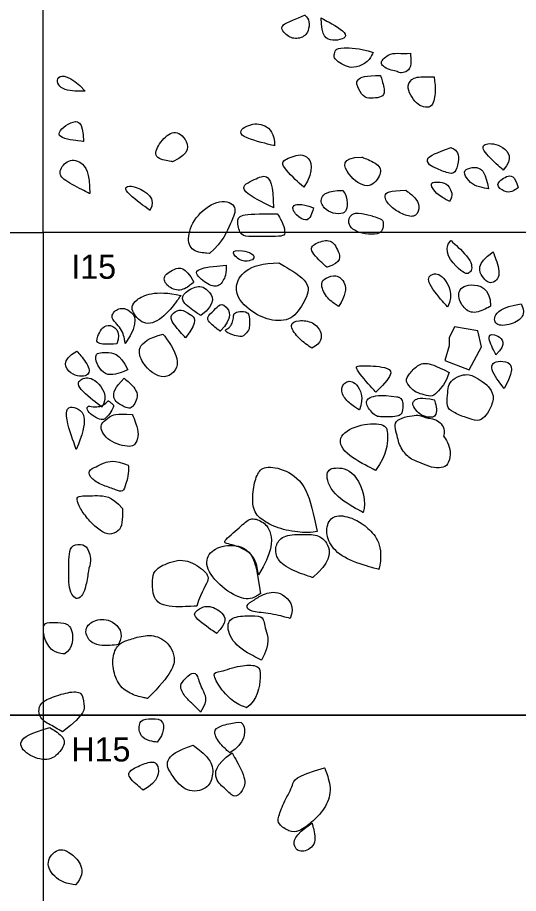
# Model space of a CAD drawing. Extents: x -0.1 to 21.1, y -1.4 to 23.5.
# Drawn here: x 11.947 to 12.985, y 9.631 to 11.446 of the extents above; entities that cross this region are included whole.
import ezdxf

# ---------------------------------------------------------------- set-up
doc = ezdxf.new("R2010")
doc.units = 0
for name, color, linetype in [('Brick', 7, 'Continuous'), ('House 20 Boundary', 7, 'Continuous'), ('Limestone Cobbles', 7, 'Continuous'), ('Quadrat IDs', 7, 'Continuous'), ('Quadrat Outlines', 7, 'Continuous')]:
    doc.layers.add(name, color=color, linetype=linetype)

msp = doc.modelspace()

# ---------------------------------------------------------------- linework, layer by layer
at = {"layer": 'Brick'}
msp.add_lwpolyline([(12.9082, 10.7634), (12.9004, 10.7962), (12.8522, 10.8045), (12.8416, 10.7821), (12.8412, 10.7652), (12.8322, 10.7349), (12.8828, 10.7156)], close=True, dxfattribs=at)
at = {"layer": 'House 20 Boundary'}
msp.add_lwpolyline([(20.1575, 15.9932), (7.7219, 16.0137), (7.7219, 10), (20.1575, 10), (20.1575, 15.9932)], dxfattribs=at)
at = {"layer": 'Limestone Cobbles'}
for points in [[(12.5412, 11.4502), (12.5042, 11.4359), (12.4906, 11.4264), (12.4983, 11.415), (12.509, 11.4053), (12.5192, 11.4021), (12.5317, 11.4021), (12.5426, 11.4078), (12.5493, 11.4169), (12.5533, 11.4377), (12.5422, 11.451), (12.5412, 11.4502), (12.5412, 11.4502), (12.5412, 11.4502)], [(12.5763, 11.4446), (12.5763, 11.4059), (12.5971, 11.3931), (12.6456, 11.4069), (12.5763, 11.4446), (12.5763, 11.4446), (12.5763, 11.4446)], [(12.6838, 11.3734), (12.6544, 11.3829), (12.616, 11.3829), (12.6049, 11.3802), (12.6029, 11.3667), (12.6029, 11.3608), (12.6138, 11.3519), (12.6302, 11.343), (12.6474, 11.3408), (12.6739, 11.3531), (12.6838, 11.3734), (12.6838, 11.3734), (12.6838, 11.3734)], [(12.761, 11.3718), (12.7523, 11.3699), (12.7329, 11.3728), (12.7151, 11.3693), (12.703, 11.3582), (12.6997, 11.3527), (12.7034, 11.3443), (12.7171, 11.337), (12.7323, 11.3349), (12.7392, 11.3301), (12.7519, 11.3321), (12.763, 11.3416), (12.761, 11.3718), (12.761, 11.3718), (12.761, 11.3718)], [(12.0872, 11.2933), (12.0545, 11.327), (12.0218, 11.327), (12.0347, 11.2923), (12.0872, 11.2933), (12.0872, 11.2933), (12.0872, 11.2933)], [(12.6989, 11.3256), (12.6686, 11.3256), (12.6451, 11.3186), (12.6534, 11.2963), (12.6654, 11.2781), (12.6836, 11.2781), (12.7022, 11.2805), (12.7099, 11.2903), (12.6989, 11.3256), (12.6989, 11.3256), (12.6989, 11.3256)], [(12.8098, 11.323), (12.7851, 11.323), (12.7665, 11.323), (12.7531, 11.3044), (12.7608, 11.2842), (12.7732, 11.2674), (12.7881, 11.2591), (12.8037, 11.2591), (12.8098, 11.2723), (12.8124, 11.2882), (12.8124, 11.3052), (12.8098, 11.323), (12.8098, 11.323), (12.8098, 11.323)], [(12.0832, 11.1887), (12.0832, 11.2333), (12.0575, 11.2333), (12.0158, 11.1966), (12.0832, 11.1887), (12.0832, 11.1887), (12.0832, 11.1887)], [(12.4795, 11.1798), (12.4795, 11.2055), (12.4597, 11.2263), (12.426, 11.2263), (12.3924, 11.2016), (12.4795, 11.1798), (12.4795, 11.1798), (12.4795, 11.1798)], [(12.2682, 11.1469), (12.3069, 11.1638), (12.296, 11.1994), (12.2672, 11.2143), (12.2385, 11.1836), (12.2266, 11.1539), (12.2682, 11.1469), (12.2682, 11.1469), (12.2682, 11.1469)], [(12.9534, 11.1296), (12.9752, 11.1535), (12.9534, 11.1825), (12.9121, 11.1872), (12.908, 11.1698), (12.9534, 11.1296), (12.9534, 11.1296), (12.9534, 11.1296)], [(12.54, 11.0941), (12.5638, 11.1298), (12.5479, 11.1694), (12.5093, 11.1546), (12.4845, 11.1447), (12.54, 11.0941), (12.54, 11.0941), (12.54, 11.0941)], [(12.8451, 11.1762), (12.8124, 11.1645), (12.7914, 11.1548), (12.7997, 11.139), (12.8145, 11.1331), (12.8449, 11.1201), (12.8562, 11.1253), (12.8621, 11.1541), (12.8583, 11.1697), (12.8451, 11.1762), (12.8451, 11.1762), (12.8451, 11.1762)], [(12.0965, 11.0808), (12.0965, 11.1244), (12.0787, 11.1512), (12.048, 11.1512), (12.0291, 11.1234), (12.045, 11.1066), (12.0965, 11.0808), (12.0965, 11.0808), (12.0965, 11.0808)], [(12.6606, 11.1563), (12.615, 11.1563), (12.6299, 11.1166), (12.6745, 11.0869), (12.7002, 11.1186), (12.7002, 11.1404), (12.6606, 11.1563), (12.6606, 11.1563), (12.6606, 11.1563)], [(12.9229, 11.0908), (12.9163, 11.1235), (12.9038, 11.1367), (12.8834, 11.1344), (12.8685, 11.1278), (12.8811, 11.1059), (12.8974, 11.0953), (12.9229, 11.0908), (12.9229, 11.0908), (12.9229, 11.0908)], [(12.4771, 11.0515), (12.4771, 11.1001), (12.4623, 11.1229), (12.4415, 11.111), (12.3959, 11.0921), (12.4771, 11.0515), (12.4771, 11.0515), (12.4771, 11.0515)], [(12.9841, 11.0931), (12.9779, 11.1194), (12.9602, 11.1194), (12.9343, 11.0985), (12.9568, 11.0835), (12.9715, 11.0835), (12.9841, 11.0931), (12.9841, 11.0931), (12.9841, 11.0931)], [(12.2211, 11.0461), (12.2369, 11.0699), (12.1874, 11.1026), (12.1567, 11.0927), (12.2211, 11.0461), (12.2211, 11.0461), (12.2211, 11.0461)], [(12.842, 11.0645), (12.8507, 11.0772), (12.8405, 11.098), (12.8279, 11.1049), (12.8088, 11.1049), (12.801, 11.1014), (12.8131, 11.0802), (12.842, 11.0645), (12.842, 11.0645), (12.842, 11.0645)], [(12.6211, 11.0873), (12.589, 11.0873), (12.571, 11.0718), (12.5809, 11.0494), (12.6003, 11.0385), (12.6234, 11.0385), (12.6301, 11.0489), (12.6301, 11.0743), (12.6211, 11.0873), (12.6211, 11.0873), (12.6211, 11.0873)], [(12.7516, 11.0877), (12.7174, 11.0877), (12.7017, 11.0782), (12.7197, 11.0521), (12.7444, 11.0378), (12.7698, 11.0297), (12.7814, 11.0485), (12.7754, 11.0699), (12.7516, 11.0877), (12.7516, 11.0877), (12.7516, 11.0877)], [(12.3449, 10.9567), (12.3727, 10.9815), (12.3885, 11.0221), (12.4054, 11.0548), (12.3677, 11.0726), (12.3162, 11.0379), (12.2964, 10.9894), (12.3073, 10.9597), (12.3449, 10.9567), (12.3449, 10.9567), (12.3449, 10.9567)], [(12.5599, 11.0515), (12.5327, 11.0616), (12.5109, 11.0565), (12.5237, 11.0358), (12.5454, 11.0219), (12.5555, 11.0339), (12.5599, 11.0515), (12.5599, 11.0515), (12.5599, 11.0515)], [(12.4853, 11.0388), (12.4449, 11.0388), (12.4047, 11.0388), (12.4015, 11.0226), (12.4084, 10.9921), (12.4301, 10.9921), (12.4668, 10.9921), (12.4966, 10.9921), (12.5019, 10.997), (12.4982, 11.0173), (12.4853, 11.0388), (12.4853, 11.0388), (12.4853, 11.0388)], [(12.6818, 11.0344), (12.647, 11.0448), (12.6327, 11.0337), (12.6327, 11.0154), (12.6435, 11.0043), (12.6666, 10.9963), (12.6952, 10.9963), (12.7033, 11.0046), (12.7061, 11.021), (12.7008, 11.0291), (12.6818, 11.0344), (12.6818, 11.0344), (12.6818, 11.0344)], [(12.5881, 10.9281), (12.6192, 10.9381), (12.6125, 10.9622), (12.5967, 10.9884), (12.5666, 10.9791), (12.5464, 10.9662), (12.5881, 10.9281), (12.5881, 10.9281), (12.5881, 10.9281)], [(12.8449, 10.9836), (12.825, 10.9631), (12.8687, 10.9134), (12.8853, 10.9134), (12.8932, 10.9393), (12.8449, 10.9836), (12.8449, 10.9836), (12.8449, 10.9836)], [(12.434, 10.9439), (12.4436, 10.9544), (12.4072, 10.9664), (12.387, 10.9604), (12.4118, 10.9369), (12.434, 10.9439), (12.434, 10.9439), (12.434, 10.9439)], [(12.9322, 10.9603), (12.8959, 10.9352), (12.9111, 10.9027), (12.9289, 10.8915), (12.9514, 10.91), (12.9322, 10.9603), (12.9322, 10.9603), (12.9322, 10.9603)], [(12.3122, 10.8976), (12.2943, 10.9307), (12.2695, 10.9257), (12.2447, 10.9072), (12.2589, 10.886), (12.2867, 10.8764), (12.3122, 10.8976), (12.3122, 10.8976), (12.3122, 10.8976)], [(12.3791, 10.9327), (12.3212, 10.9277), (12.3102, 10.9161), (12.343, 10.89), (12.3655, 10.8857), (12.3801, 10.9128), (12.3791, 10.9327), (12.3791, 10.9327), (12.3791, 10.9327)], [(12.4882, 10.9372), (12.4228, 10.9372), (12.3832, 10.8827), (12.4278, 10.8372), (12.4684, 10.8164), (12.5169, 10.8164), (12.5417, 10.858), (12.5595, 10.8956), (12.4882, 10.9372), (12.4882, 10.9372), (12.4882, 10.9372)], [(12.6119, 10.8472), (12.6278, 10.8701), (12.6278, 10.8985), (12.6069, 10.9141), (12.5845, 10.9058), (12.5735, 10.8972), (12.5841, 10.8654), (12.6119, 10.8472), (12.6119, 10.8472), (12.6119, 10.8472)], [(12.838, 10.8457), (12.8513, 10.8722), (12.8288, 10.9158), (12.8029, 10.9158), (12.7924, 10.898), (12.838, 10.8457), (12.838, 10.8457), (12.838, 10.8457)], [(12.3264, 10.8282), (12.3615, 10.8537), (12.34, 10.8874), (12.3158, 10.891), (12.2869, 10.8711), (12.2869, 10.8553), (12.3264, 10.8282), (12.3264, 10.8282), (12.3264, 10.8282)], [(12.9271, 10.8475), (12.9271, 10.8866), (12.8788, 10.8978), (12.8556, 10.8767), (12.8682, 10.8449), (12.8914, 10.829), (12.9271, 10.8475), (12.9271, 10.8475), (12.9271, 10.8475)], [(12.2852, 10.8694), (12.2317, 10.8822), (12.1822, 10.8585), (12.1822, 10.8357), (12.2109, 10.804), (12.2505, 10.8228), (12.2852, 10.8694), (12.2852, 10.8694), (12.2852, 10.8694)], [(12.3664, 10.7957), (12.3949, 10.8238), (12.3763, 10.8539), (12.3634, 10.8506), (12.3512, 10.8347), (12.3327, 10.8221), (12.3664, 10.7957), (12.3664, 10.7957), (12.3664, 10.7957)], [(12.9906, 10.8527), (12.9488, 10.8451), (12.9303, 10.8254), (12.9401, 10.8034), (12.9813, 10.8121), (12.9993, 10.8312), (12.9906, 10.8527), (12.9906, 10.8527), (12.9906, 10.8527)], [(12.1701, 10.77), (12.2018, 10.8166), (12.1761, 10.8443), (12.1533, 10.8443), (12.1354, 10.8235), (12.1642, 10.8027), (12.1701, 10.77), (12.1701, 10.77), (12.1701, 10.77)], [(12.295, 10.7822), (12.3238, 10.8192), (12.3019, 10.8311), (12.2864, 10.843), (12.2679, 10.8338), (12.2602, 10.8199), (12.295, 10.7822), (12.295, 10.7822), (12.295, 10.7822)], [(12.4271, 10.8013), (12.4289, 10.8254), (12.4242, 10.837), (12.4068, 10.837), (12.3942, 10.833), (12.3949, 10.8267), (12.3928, 10.8142), (12.3883, 10.8061), (12.3836, 10.8013), (12.3743, 10.7974), (12.3851, 10.7906), (12.4, 10.7858), (12.4155, 10.7827), (12.4271, 10.8013), (12.4271, 10.8013), (12.4271, 10.8013)], [(12.5564, 10.7606), (12.5779, 10.7722), (12.5779, 10.794), (12.5604, 10.8158), (12.5286, 10.8195), (12.5081, 10.8109), (12.526, 10.7824), (12.5564, 10.7606), (12.5564, 10.7606), (12.5564, 10.7606)], [(12.1526, 10.7694), (12.1635, 10.7962), (12.1298, 10.82), (12.11, 10.7813), (12.11, 10.7674), (12.1526, 10.7694), (12.1526, 10.7694), (12.1526, 10.7694)], [(12.2487, 10.7897), (12.1892, 10.7748), (12.2011, 10.7253), (12.2526, 10.6886), (12.2913, 10.7292), (12.2487, 10.7897), (12.2487, 10.7897), (12.2487, 10.7897)], [(12.9382, 10.7468), (12.9622, 10.77), (12.9403, 10.7905), (12.9165, 10.7905), (12.9382, 10.7468), (12.9382, 10.7468), (12.9382, 10.7468)], [(12.0696, 10.7544), (12.035, 10.7356), (12.0558, 10.7009), (12.0964, 10.7009), (12.0964, 10.7237), (12.0696, 10.7544), (12.0696, 10.7544), (12.0696, 10.7544)], [(12.1754, 10.7159), (12.1585, 10.7516), (12.1278, 10.7516), (12.1001, 10.7516), (12.1248, 10.6951), (12.1754, 10.7159), (12.1754, 10.7159), (12.1754, 10.7159)], [(12.8411, 10.7105), (12.8121, 10.7248), (12.7907, 10.7331), (12.7707, 10.7218), (12.7541, 10.7013), (12.7511, 10.6917), (12.7601, 10.6799), (12.7721, 10.6684), (12.7898, 10.6638), (12.8068, 10.6587), (12.8188, 10.6716), (12.8335, 10.6889), (12.8411, 10.7105), (12.8411, 10.7105), (12.8411, 10.7105)], [(12.9551, 10.677), (12.9836, 10.7253), (12.9492, 10.7385), (12.9181, 10.7259), (12.9551, 10.677), (12.9551, 10.677), (12.9551, 10.677)], [(12.689, 10.6697), (12.7327, 10.7094), (12.7115, 10.7239), (12.6559, 10.7239), (12.6407, 10.7239), (12.689, 10.6697), (12.689, 10.6697), (12.689, 10.6697)], [(12.1213, 10.6386), (12.1362, 10.6604), (12.1084, 10.7001), (12.0817, 10.7001), (12.0628, 10.6842), (12.1213, 10.6386), (12.1213, 10.6386), (12.1213, 10.6386)], [(12.1676, 10.6982), (12.1299, 10.6616), (12.1715, 10.6348), (12.1854, 10.6348), (12.2023, 10.6695), (12.1676, 10.6982), (12.1676, 10.6982), (12.1676, 10.6982)], [(12.6554, 10.6325), (12.6653, 10.6583), (12.6494, 10.6934), (12.6243, 10.6934), (12.6144, 10.6715), (12.6302, 10.6484), (12.6554, 10.6325), (12.6554, 10.6325), (12.6554, 10.6325)], [(12.9191, 10.6845), (12.8915, 10.7068), (12.868, 10.7068), (12.8476, 10.6965), (12.8384, 10.6818), (12.8384, 10.6638), (12.8351, 10.6394), (12.8478, 10.6277), (12.8777, 10.6162), (12.9003, 10.6083), (12.9152, 10.6169), (12.9258, 10.6341), (12.9373, 10.6627), (12.9191, 10.6845), (12.9191, 10.6845), (12.9191, 10.6845)], [(12.733, 10.6597), (12.6979, 10.6653), (12.6717, 10.6582), (12.6685, 10.6477), (12.6735, 10.6366), (12.6836, 10.624), (12.6921, 10.6184), (12.7056, 10.6184), (12.7311, 10.6184), (12.7407, 10.6217), (12.7456, 10.6313), (12.7456, 10.6518), (12.74, 10.658), (12.733, 10.6597), (12.733, 10.6597), (12.733, 10.6597)], [(12.8105, 10.6535), (12.7829, 10.6597), (12.7654, 10.6528), (12.7654, 10.6422), (12.7739, 10.6291), (12.787, 10.6189), (12.8052, 10.6162), (12.813, 10.6201), (12.8163, 10.6334), (12.8105, 10.6535), (12.8105, 10.6535), (12.8105, 10.6535)], [(12.0684, 10.5506), (12.0951, 10.614), (12.0733, 10.6408), (12.0367, 10.6408), (12.0684, 10.5506), (12.0684, 10.5506), (12.0684, 10.5506)], [(12.1329, 10.6499), (12.1249, 10.6406), (12.1063, 10.6374), (12.0918, 10.6425), (12.0898, 10.6336), (12.0999, 10.6216), (12.1188, 10.6121), (12.1267, 10.6121), (12.1386, 10.625), (12.1465, 10.6389), (12.1454, 10.6437), (12.1403, 10.6469), (12.1345, 10.6529), (12.1329, 10.6499), (12.1329, 10.6499), (12.1329, 10.6499)], [(12.1848, 10.6231), (12.1506, 10.6259), (12.1367, 10.6181), (12.1217, 10.6061), (12.1186, 10.5973), (12.1235, 10.583), (12.1365, 10.5691), (12.1587, 10.5596), (12.18, 10.5559), (12.1902, 10.5593), (12.1981, 10.5775), (12.1953, 10.5971), (12.1848, 10.6231), (12.1848, 10.6231), (12.1848, 10.6231)], [(12.8298, 10.5782), (12.8342, 10.5945), (12.8186, 10.6116), (12.8025, 10.6157), (12.7923, 10.6157), (12.7827, 10.6217), (12.7709, 10.6217), (12.7481, 10.6187), (12.729, 10.6093), (12.729, 10.5943), (12.7348, 10.5738), (12.7376, 10.5614), (12.7461, 10.5464), (12.755, 10.5363), (12.7656, 10.5289), (12.7822, 10.523), (12.8045, 10.5126), (12.8264, 10.5126), (12.8393, 10.5177), (12.8448, 10.5411), (12.8409, 10.5607), (12.8298, 10.5782), (12.8298, 10.5782), (12.8298, 10.5782)], [(12.6889, 10.5073), (12.7134, 10.5424), (12.7134, 10.5801), (12.7134, 10.6052), (12.6578, 10.6052), (12.6088, 10.5801), (12.6201, 10.5424), (12.6889, 10.5073), (12.6889, 10.5073), (12.6889, 10.5073)], [(12.1762, 10.5182), (12.1472, 10.5301), (12.1228, 10.5225), (12.1109, 10.5148), (12.0908, 10.5079), (12.0998, 10.4883), (12.125, 10.4755), (12.1519, 10.4669), (12.1651, 10.461), (12.1715, 10.4793), (12.1775, 10.5024), (12.1762, 10.5182), (12.1762, 10.5182), (12.1762, 10.5182)], [(12.5676, 10.3807), (12.5594, 10.4163), (12.5492, 10.4743), (12.5034, 10.5105), (12.4569, 10.5174), (12.4419, 10.4996), (12.4337, 10.4641), (12.4337, 10.421), (12.4569, 10.4019), (12.4884, 10.3855), (12.5423, 10.3766), (12.5676, 10.3807), (12.5676, 10.3807), (12.5676, 10.3807)], [(12.6627, 10.42), (12.6713, 10.4405), (12.6514, 10.5067), (12.6064, 10.5153), (12.5819, 10.5067), (12.5971, 10.4564), (12.6627, 10.42), (12.6627, 10.42), (12.6627, 10.42)], [(12.1643, 10.4285), (12.142, 10.455), (12.1104, 10.455), (12.0737, 10.455), (12.0682, 10.4494), (12.0758, 10.4289), (12.0938, 10.4042), (12.1151, 10.3841), (12.1365, 10.3721), (12.157, 10.3807), (12.1643, 10.3965), (12.1643, 10.4285), (12.1643, 10.4285), (12.1643, 10.4285)], [(12.4462, 10.2913), (12.4749, 10.3371), (12.4749, 10.3842), (12.453, 10.4027), (12.4291, 10.4109), (12.41, 10.3911), (12.3669, 10.3562), (12.3861, 10.3562), (12.438, 10.3371), (12.4462, 10.2913), (12.4462, 10.2913), (12.4462, 10.2913)], [(12.6958, 10.3023), (12.7068, 10.3508), (12.6713, 10.3952), (12.6275, 10.4143), (12.5961, 10.4143), (12.5838, 10.3829), (12.5948, 10.348), (12.6323, 10.3193), (12.6958, 10.3023), (12.6958, 10.3023), (12.6958, 10.3023)], [(12.5588, 10.2853), (12.595, 10.316), (12.595, 10.3536), (12.5711, 10.3748), (12.5417, 10.3748), (12.4987, 10.3748), (12.4809, 10.3543), (12.4809, 10.3283), (12.5021, 10.3044), (12.5588, 10.2853), (12.5588, 10.2853), (12.5588, 10.2853)], [(12.0946, 10.3046), (12.1006, 10.3187), (12.0938, 10.3448), (12.0844, 10.3546), (12.0592, 10.3546), (12.0532, 10.335), (12.0532, 10.3089), (12.0532, 10.2884), (12.0532, 10.2636), (12.0613, 10.2461), (12.0707, 10.2393), (12.0823, 10.2491), (12.0887, 10.2666), (12.0946, 10.3046), (12.0946, 10.3046), (12.0946, 10.3046)], [(12.4501, 10.2519), (12.4433, 10.3031), (12.4317, 10.3482), (12.3791, 10.3557), (12.3422, 10.3393), (12.3333, 10.3045), (12.3763, 10.2574), (12.4242, 10.2348), (12.4501, 10.2519), (12.4501, 10.2519), (12.4501, 10.2519)], [(12.3182, 10.2261), (12.3284, 10.2589), (12.3503, 10.2835), (12.3291, 10.304), (12.2902, 10.3279), (12.2431, 10.3101), (12.2267, 10.2958), (12.2267, 10.2739), (12.2267, 10.2459), (12.2458, 10.2227), (12.3182, 10.2261), (12.3182, 10.2261), (12.3182, 10.2261)], [(12.5117, 10.2007), (12.5226, 10.2247), (12.496, 10.2595), (12.457, 10.2527), (12.4379, 10.239), (12.4174, 10.2281), (12.429, 10.213), (12.4645, 10.213), (12.5117, 10.2007), (12.5117, 10.2007), (12.5117, 10.2007)], [(12.3592, 10.1693), (12.3824, 10.1932), (12.3735, 10.2137), (12.3401, 10.2308), (12.3175, 10.2171), (12.3073, 10.2062), (12.3592, 10.1693), (12.3592, 10.1693), (12.3592, 10.1693)], [(12.1563, 10.1465), (12.1686, 10.1711), (12.1433, 10.1998), (12.1078, 10.1998), (12.0812, 10.18), (12.0996, 10.1411), (12.1563, 10.1465), (12.1563, 10.1465), (12.1563, 10.1465)], [(12.4522, 10.1143), (12.472, 10.1498), (12.4576, 10.1806), (12.4576, 10.2059), (12.4344, 10.2059), (12.3914, 10.2059), (12.3777, 10.1854), (12.3955, 10.143), (12.4522, 10.1143), (12.4522, 10.1143), (12.4522, 10.1143)], [(12.0448, 10.127), (12.0625, 10.1399), (12.0625, 10.1823), (12.0441, 10.1925), (12.0161, 10.1925), (11.9997, 10.1925), (11.9997, 10.1611), (12.0181, 10.1304), (12.0448, 10.127), (12.0448, 10.127), (12.0448, 10.127)], [(12.2162, 10.0348), (12.2668, 10.0853), (12.2791, 10.1222), (12.2504, 10.1611), (12.2156, 10.168), (12.1814, 10.1577), (12.1589, 10.1509), (12.1438, 10.1297), (12.1438, 10.0908), (12.1589, 10.0573), (12.1869, 10.0409), (12.2162, 10.0348), (12.2162, 10.0348), (12.2162, 10.0348)], [(12.4214, 10.0157), (12.4439, 10.03), (12.4535, 10.0901), (12.4446, 10.1045), (12.4098, 10.1045), (12.3633, 10.0887), (12.3497, 10.0887), (12.3654, 10.056), (12.3961, 10.0252), (12.4214, 10.0157), (12.4214, 10.0157), (12.4214, 10.0157)], [(12.3261, 10.0068), (12.3432, 10.0328), (12.3268, 10.0533), (12.32, 10.084), (12.3097, 10.0915), (12.2899, 10.071), (12.2811, 10.0601), (12.2954, 10.0355), (12.3111, 10.0225), (12.3261, 10.0068), (12.3261, 10.0068), (12.3261, 10.0068)], [(12.0401, 9.9658), (12.0893, 10.0033), (12.0825, 10.0245), (12.0825, 10.0491), (12.0531, 10.0491), (12.0114, 10.0354), (11.9902, 10.0231), (11.9902, 9.9931), (12.0189, 9.9781), (12.0401, 9.9658), (12.0401, 9.9658), (12.0401, 9.9658)], [(12.2362, 9.9442), (12.2512, 9.9633), (12.2512, 9.9927), (12.2259, 9.9927), (12.1979, 9.9927), (12.1979, 9.9599), (12.2143, 9.9476), (12.2362, 9.9442), (12.2362, 9.9442), (12.2362, 9.9442)], [(12.387, 9.9221), (12.4191, 9.9426), (12.4191, 9.9863), (12.4027, 9.9863), (12.3665, 9.9788), (12.3501, 9.9672), (12.3672, 9.9385), (12.387, 9.9221), (12.387, 9.9221), (12.387, 9.9221)], [(12.0138, 9.9745), (11.9742, 9.9629), (11.9435, 9.9472), (11.9653, 9.9165), (12.0111, 9.9028), (12.0364, 9.924), (12.0507, 9.9513), (12.0138, 9.9745), (12.0138, 9.9745), (12.0138, 9.9745)], [(12.3104, 9.9381), (12.2434, 9.9162), (12.266, 9.8746), (12.2967, 9.8377), (12.3418, 9.8466), (12.352, 9.8732), (12.352, 9.906), (12.3104, 9.9381), (12.3104, 9.9381), (12.3104, 9.9381)], [(12.3914, 9.9221), (12.3552, 9.8975), (12.3552, 9.8634), (12.3784, 9.8483), (12.3962, 9.8258), (12.4133, 9.8429), (12.4228, 9.8668), (12.3914, 9.9221), (12.3914, 9.9221), (12.3914, 9.9221)], [(12.2074, 9.8447), (12.2409, 9.8631), (12.2409, 9.9041), (12.219, 9.9041), (12.1883, 9.8911), (12.1685, 9.8768), (12.2074, 9.8447), (12.2074, 9.8447), (12.2074, 9.8447)], [(12.5832, 9.891), (12.5197, 9.8733), (12.5197, 9.8569), (12.4998, 9.8227), (12.4862, 9.7872), (12.4862, 9.7749), (12.5101, 9.7578), (12.5292, 9.7578), (12.5586, 9.779), (12.588, 9.8111), (12.5989, 9.8487), (12.5832, 9.891), (12.5832, 9.891), (12.5832, 9.891)], [(12.557, 9.7765), (12.518, 9.7513), (12.518, 9.7239), (12.5378, 9.7137), (12.5693, 9.7328), (12.557, 9.7765), (12.557, 9.7765), (12.557, 9.7765)], [(12.0672, 9.6486), (12.0936, 9.6788), (12.0528, 9.7233), (12.0264, 9.7233), (12.0015, 9.6931), (12.0302, 9.6546), (12.0672, 9.6486), (12.0672, 9.6486), (12.0672, 9.6486)]]:
    msp.add_open_spline(points, degree=3, dxfattribs=at)
at = {"layer": 'Quadrat Outlines'}
for p, q in [((12, 11), (12, 16)), ((11, 11), (12, 11)), ((18, 11), (12, 11)), ((12, 11), (12, 2)), ((18, 10), (11, 10))]:
    msp.add_line(p, q, dxfattribs=at)

# ---------------------------------------------------------------- texts
at = {"layer": 'Quadrat IDs'}
for s, p in [('I15', (12.0581, 10.9043)), ('H15', (12.0581, 9.9043))]:
    msp.add_text(s, height=0.05, dxfattribs=at).set_placement(p)

doc.saveas('drawing.dxf')
